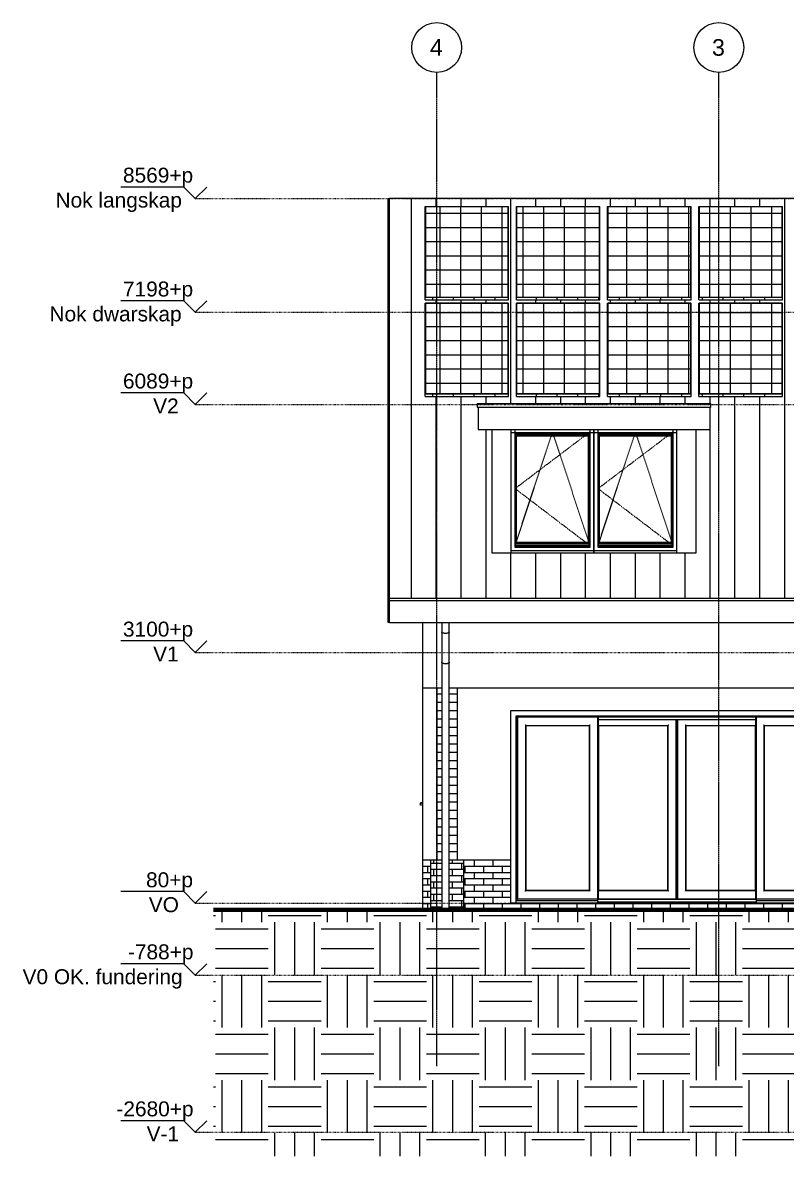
# Model space of a CAD drawing. Header units: millimetres. Extents: x -8591 to 211781, y -3000 to 31870.
# Drawn here: x 132427 to 141630, y -2971 to 10688 of the extents above; entities that cross this region are included whole.
import ezdxf

# ---------------------------------------------------------------- set-up
doc = ezdxf.new("R2010")
doc.units = ezdxf.units.MM
for name, pattern in [('Dash', [6.35, 3.175, -3.175]), ('Dash dot', [15.875, 6.35, -4.7625, 0, -4.7625]), ('grid', [24, 15, -3, 3, -3])]:
    doc.linetypes.add(name, pattern=pattern)
for name, color, linetype, lineweight in [('A-COLS', 52, 'Continuous', 9), ('A-DOOR', 31, 'Continuous', 9), ('A-FLOR-LEVL', 51, 'Continuous', 9), ('A-GENM', 13, 'Continuous', 9), ('A-GLAZ', 151, 'Continuous', 9), ('A-GLAZ-HDLN', 1, 'Dash', 18), ('A-ROOF', 132, 'Continuous', 9), ('A-ROOF-OTLN', 132, 'Continuous', 9), ('A-ROOF-PATT', 132, 'Continuous', 35), ('A-WALL', 113, 'Continuous', 9), ('A-WALL-PATT', 111, 'Continuous', 25), ('C-TOPO', 7, 'Continuous', 9), ('I-WALL', 2, 'Continuous', 9), ('S-COLS', 52, 'Continuous', 9), ('S-GRID', 1, 'Continuous', 9), ('S-GRID-IDEN', 1, 'Continuous', 9)]:
    doc.layers.add(name, color=color, linetype=linetype, lineweight=lineweight)
doc.styles.add('Arial_1', font='arial.ttf', dxfattribs={"height": 200})
doc.styles.add('Arial_2', font='arial.ttf', dxfattribs={"height": 180})
pattern_1 = [(0, (143158.74, 0), (0, 75), []), (90, (143158.74, 0), (-112.5, 75), [75, -75])]

# ---------------------------------------------------------------- blocks, each defined once
blk = doc.blocks.new('Doors_GEALAN_S9000_Sliding-Door_Plan_C - Doors_GEALAN_S9000_Sliding-Door_Plan_C-2090526-Noordgevel')
at = {"layer": 'A-DOOR'}
for p, q in [((-3535, 2335), (335, 2335)), ((-3535, 80), (-3535, 2335)), ((-3524, 111), (-3524, 2335)), ((-3523, 2335), (-3523, 135)), ((-3521, 2326), (-3521, 2335)), ((-3521, 2326), (-3521, 2324)), ((-3521, 2324), (328, 2324)), ((-3521, 2323), (-3521, 2324)), ((-3521, 2321), (-3521, 2323)), ((-3521, 2323), (324, 2323)), ((-3511, 2323), (-3511, 2321)), ((312, 2321), (312, 2323)), ((323, 135), (323, 2324)), ((324, 2335), (324, 111)), ((328, 2335), (328, 2326)), ((328, 2326), (328, 2326)), ((335, 2335), (335, 80)), ((-2553, 2321), (-3521, 2321)), ((-3521, 2321), (-3521, 132)), ((-3423, 2224), (-3420, 2221)), ((-3420, 2221), (-3420, 232)), ((-3420, 2221), (-2654, 2221)), ((-3420, 232), (-3420, 2221)), ((-3420, 2221), (-2654, 2221)), ((-2654, 2221), (-2651, 2224)), ((-2654, 232), (-2654, 2221)), ((-2654, 2221), (-2654, 232)), ((-2553, 2321), (-2549, 2321)), ((-2553, 132), (-2553, 2321)), ((-2546, 2321), (-2549, 2321)), ((-653, 2321), (-2546, 2321)), ((-2546, 2293), (-2546, 2321)), ((-2546, 2321), (-2546, 2321)), ((-2546, 132), (-2546, 2321)), ((-2546, 2293), (-2546, 2291)), ((-2546, 2291), (-653, 2291)), ((-2546, 2221), (-2546, 232)), ((-2546, 2221), (-1707, 2221)), ((-2546, 232), (-2546, 2221)), ((-2546, 2221), (-1707, 2221)), ((-1707, 2221), (-1704, 2224)), ((-1707, 232), (-1707, 2221)), ((-1707, 2221), (-1707, 232)), ((-1607, 132), (-1607, 2293)), ((-1604, 2293), (-1604, 132)), ((-1604, 2293), (-1604, 132)), ((-1604, 132), (-1604, 2293)), ((-1593, 2293), (-1593, 132)), ((-1495, 2224), (-1492, 2221)), ((-1492, 2221), (-1492, 232)), ((-1492, 2221), (-654, 2221)), ((-1492, 2221), (-654, 2221)), ((-1492, 232), (-1492, 2221)), ((-654, 232), (-654, 2221)), ((-654, 2221), (-654, 232)), ((-653, 2321), (-653, 132)), ((-651, 2321), (-653, 2321)), ((-653, 2321), (-653, 2321)), ((-653, 2321), (-653, 2293)), ((-653, 2291), (-653, 2293)), ((-651, 2321), (-646, 2321)), ((321, 2321), (-646, 2321)), ((-646, 2321), (-646, 132)), ((-549, 2224), (-546, 2221)), ((-546, 2221), (-546, 232)), ((-546, 2221), (221, 2221)), ((-546, 2221), (221, 2221)), ((-546, 232), (-546, 2221)), ((221, 2221), (224, 2224)), ((221, 232), (221, 2221)), ((221, 2221), (221, 232)), ((321, 132), (321, 2321)), ((321, 2312), (323, 2312)), ((-3521, 156), (-3523, 156)), ((-3523, 155), (-3521, 155)), ((-3523, 153), (-3521, 153)), ((-3423, 229), (-3420, 232)), ((-3420, 232), (-2654, 232)), ((-2654, 232), (-3420, 232)), ((-2651, 229), (-2654, 232)), ((-2546, 232), (-1707, 232)), ((-1707, 232), (-2546, 232)), ((-1704, 229), (-1707, 232)), ((-1492, 232), (-1495, 229)), ((-1492, 232), (-654, 232)), ((-654, 232), (-1492, 232)), ((-546, 232), (-549, 229)), ((-546, 232), (221, 232)), ((221, 232), (-546, 232)), ((221, 232), (224, 229)), ((323, 156), (321, 156)), ((321, 155), (323, 155)), ((321, 153), (323, 153)), ((-3526, 111), (-3535, 111)), ((-3535, 110), (-2553, 110)), ((-3526, 111), (-3524, 111)), ((-3523, 135), (-3524, 135)), ((-3524, 132), (-3521, 132)), ((-3524, 131), (-2553, 131)), ((-3524, 130), (-2553, 130)), ((-2553, 128), (-3524, 128)), ((-3524, 111), (-2553, 111)), ((-3521, 132), (-2553, 132)), ((-2553, 132), (-2553, 131)), ((-2549, 132), (-2553, 132)), ((-2553, 131), (-2553, 130)), ((-2553, 130), (-2553, 128)), ((-2553, 130), (-646, 130)), ((-2553, 128), (-2553, 124)), ((-2553, 90), (-2553, 124)), ((-646, 124), (-2553, 124)), ((-646, 90), (-2553, 90)), ((-2549, 132), (-2546, 132)), ((-2546, 132), (-1607, 132)), ((-1607, 132), (-1604, 132)), ((-1604, 132), (-1601, 132)), ((-1604, 132), (-1604, 132)), ((-1593, 132), (-1601, 132)), ((-1593, 132), (-653, 132)), ((-653, 132), (-651, 132)), ((-646, 132), (-651, 132)), ((-646, 131), (-646, 132)), ((-646, 132), (321, 132)), ((-646, 130), (-646, 131)), ((-646, 131), (324, 131)), ((-646, 128), (-646, 130)), ((-646, 130), (324, 130)), ((-646, 124), (-646, 128)), ((324, 128), (-646, 128)), ((-646, 124), (-646, 90)), ((-646, 111), (324, 111)), ((-646, 110), (335, 110)), ((321, 132), (324, 132)), ((324, 135), (323, 135)), ((324, 111), (327, 111)), ((335, 111), (327, 111))]:
    blk.add_line(p, q, dxfattribs=at)
for points, knots in [([(-3600, 2400), (-3600, 2400), (-3600, 2400), (-3600, 2400), (-3600, 2400), (-3599, 2400), (-3599, 2400), (-3599, 2399)], [0, 0, 0, 0, 0.25, 0.458333, 0.666667, 0.833333, 1, 1, 1, 1]), ([(400, 2400), (400, 2400), (400, 2400), (400, 2400), (400, 2400), (400, 2400), (400, 2400), (400, 2399)], [0, 0, 0, 0, 0.25, 0.458333, 0.666667, 0.833333, 1, 1, 1, 1]), ([(-3521, 2321), (-3521, 2321), (-3521, 2321), (-3521, 2321), (-3521, 2321), (-3520, 2321), (-3520, 2321), (-3520, 2321)], [0, 0, 0, 0, 0.25, 0.458333, 0.666667, 0.833333, 1, 1, 1, 1]), ([(-3429, 2229), (-3429, 2229), (-3428, 2228), (-3427, 2227), (-3426, 2226), (-3426, 2226), (-3425, 2226), (-3425, 2225), (-3425, 2225), (-3424, 2224), (-3424, 2224), (-3423, 2224), (-3423, 2224)], [0, 0, 0, 0, 0.2, 0.3, 0.4, 0.45, 0.5, 0.6, 0.65, 0.7, 0.8, 1, 1, 1, 1]), ([(-2651, 2224), (-2651, 2224), (-2650, 2224), (-2650, 2225), (-2649, 2225), (-2649, 2225), (-2649, 2226), (-2648, 2226), (-2648, 2226), (-2647, 2227), (-2646, 2228), (-2645, 2229), (-2645, 2229)], [-1, -1, -1, -1, -0.8, -0.7, -0.6, -0.55, -0.5, -0.45, -0.4, -0.3, -0.2, 0, 0, 0, 0]), ([(-2554, 2321), (-2554, 2321), (-2554, 2321), (-2553, 2321), (-2553, 2321), (-2553, 2321), (-2553, 2321), (-2553, 2321)], [-1, -1, -1, -1, -0.833333, -0.625, -0.458333, -0.25, 0, 0, 0, 0]), ([(-1704, 2224), (-1704, 2224), (-1704, 2224), (-1703, 2225), (-1703, 2225), (-1702, 2225), (-1702, 2226), (-1702, 2226), (-1701, 2226), (-1701, 2227), (-1700, 2228), (-1699, 2229), (-1698, 2229)], [-1, -1, -1, -1, -0.8, -0.7, -0.6, -0.55, -0.5, -0.45, -0.4, -0.3, -0.2, 0, 0, 0, 0]), ([(-1501, 2229), (-1501, 2229), (-1500, 2228), (-1499, 2227), (-1498, 2226), (-1498, 2226), (-1497, 2226), (-1497, 2225), (-1497, 2225), (-1496, 2224), (-1496, 2224), (-1495, 2224), (-1495, 2224)], [-1, -1, -1, -1, -0.8, -0.7, -0.6, -0.55, -0.5, -0.4, -0.35, -0.3, -0.2, 0, 0, 0, 0]), ([(-646, 2321), (-646, 2321), (-646, 2321), (-646, 2321), (-646, 2321), (-646, 2321), (-646, 2321), (-646, 2321)], [-1, -1, -1, -1, -0.75, -0.5, -0.333333, -0.166667, 0, 0, 0, 0]), ([(-555, 2229), (-554, 2229), (-553, 2228), (-552, 2227), (-552, 2226), (-551, 2226), (-551, 2226), (-550, 2225), (-550, 2225), (-550, 2224), (-549, 2224), (-549, 2224), (-549, 2224)], [-1, -1, -1, -1, -0.8, -0.7, -0.6, -0.55, -0.5, -0.4, -0.35, -0.3, -0.2, 0, 0, 0, 0]), ([(224, 2224), (224, 2224), (224, 2224), (225, 2225), (225, 2225), (226, 2225), (226, 2226), (226, 2226), (227, 2226), (227, 2227), (228, 2228), (229, 2229), (230, 2229)], [0, 0, 0, 0, 0.2, 0.3, 0.4, 0.45, 0.5, 0.55, 0.6, 0.7, 0.8, 1, 1, 1, 1]), ([(321, 2321), (321, 2321), (321, 2321), (321, 2321), (321, 2321), (321, 2321), (321, 2321), (321, 2321)], [0, 0, 0, 0, 0.166667, 0.333333, 0.5, 0.75, 1, 1, 1, 1]), ([(-3429, 224), (-3429, 224), (-3428, 225), (-3427, 226), (-3426, 227), (-3426, 227), (-3425, 227), (-3425, 228), (-3425, 228), (-3424, 229), (-3424, 229), (-3423, 229), (-3423, 229)], [0, 0, 0, 0, 0.2, 0.3, 0.4, 0.45, 0.5, 0.6, 0.65, 0.7, 0.8, 1, 1, 1, 1]), ([(-2645, 224), (-2645, 224), (-2646, 225), (-2647, 226), (-2648, 227), (-2648, 227), (-2649, 227), (-2649, 228), (-2649, 228), (-2650, 229), (-2650, 229), (-2651, 229), (-2651, 229)], [0, 0, 0, 0, 0.2, 0.3, 0.4, 0.45, 0.5, 0.6, 0.65, 0.7, 0.8, 1, 1, 1, 1]), ([(-1698, 224), (-1699, 224), (-1700, 225), (-1701, 226), (-1701, 227), (-1702, 227), (-1702, 227), (-1703, 228), (-1703, 228), (-1703, 229), (-1704, 229), (-1704, 229), (-1704, 229)], [0, 0, 0, 0, 0.2, 0.3, 0.4, 0.45, 0.5, 0.6, 0.65, 0.7, 0.8, 1, 1, 1, 1]), ([(-1495, 229), (-1495, 229), (-1496, 229), (-1496, 228), (-1497, 228), (-1497, 228), (-1497, 227), (-1498, 227), (-1498, 227), (-1499, 226), (-1500, 225), (-1501, 224), (-1501, 224)], [0, 0, 0, 0, 0.2, 0.3, 0.4, 0.45, 0.5, 0.55, 0.6, 0.7, 0.8, 1, 1, 1, 1]), ([(-549, 229), (-549, 229), (-549, 229), (-550, 228), (-550, 228), (-551, 228), (-551, 227), (-551, 227), (-552, 227), (-552, 226), (-553, 225), (-554, 224), (-555, 224)], [0, 0, 0, 0, 0.2, 0.3, 0.4, 0.45, 0.5, 0.55, 0.6, 0.7, 0.8, 1, 1, 1, 1]), ([(224, 229), (224, 229), (224, 229), (225, 228), (225, 228), (226, 228), (226, 227), (226, 227), (227, 227), (227, 226), (228, 225), (229, 224), (230, 224)], [0, 0, 0, 0, 0.2, 0.3, 0.4, 0.45, 0.5, 0.55, 0.6, 0.7, 0.8, 1, 1, 1, 1]), ([(-3521, 132), (-3521, 132), (-3521, 132), (-3521, 132), (-3521, 132), (-3520, 132), (-3520, 132), (-3520, 133)], [0, 0, 0, 0, 0.25, 0.458333, 0.666667, 0.833333, 1, 1, 1, 1]), ([(-2553, 132), (-2553, 132), (-2553, 132), (-2553, 132), (-2553, 132), (-2554, 132), (-2554, 132), (-2554, 133)], [0, 0, 0, 0, 0.25, 0.458333, 0.666667, 0.833333, 1, 1, 1, 1]), ([(-1607, 132), (-1607, 132), (-1607, 132), (-1607, 132), (-1607, 132), (-1607, 132), (-1607, 132), (-1607, 133)], [0, 0, 0, 0, 0.25, 0.458333, 0.666667, 0.833333, 1, 1, 1, 1]), ([(-1592, 133), (-1592, 132), (-1592, 132), (-1592, 132), (-1593, 132), (-1593, 132), (-1593, 132), (-1593, 132)], [0, 0, 0, 0, 0.166667, 0.333333, 0.5, 0.75, 1, 1, 1, 1]), ([(-646, 133), (-646, 132), (-646, 132), (-646, 132), (-646, 132), (-646, 132), (-646, 132), (-646, 132)], [0, 0, 0, 0, 0.166667, 0.333333, 0.5, 0.75, 1, 1, 1, 1]), ([(321, 133), (321, 132), (321, 132), (321, 132), (321, 132), (321, 132), (321, 132), (321, 132)], [0, 0, 0, 0, 0.166667, 0.333333, 0.5, 0.75, 1, 1, 1, 1])]:
    blk.add_open_spline(points, degree=3, knots=knots, dxfattribs=at)
at = {"layer": 'A-GENM'}
blk.add_line((-646, 90), (-2553, 90), dxfattribs=at)
blk = doc.blocks.new('Zonnepaneel - Zonnepaneel gebouw 1000x1600-406884-Noordgevel')
at = {"layer": 'A-GENM'}
h = blk.add_hatch(dxfattribs=at)
h.set_pattern_fill('FP_161', color=256, style=0, pattern_type=2)
h.set_pattern_definition([(90, (-3630.52, 6761.52), (-250, 2e-14), []), (180, (-3630.52, 6761.52), (-2e-14, -170.5), [])])
h.paths.add_polyline_path([(-4634, 6214), (-3628, 6214), (-3628, 7309), (-4634, 7309), (-4634, 6980)])
h.paths.add_polyline_path([(-3631, 6216), (-4631, 6216), (-4631, 7307), (-3631, 7307), (-3631, 6234)])
h = blk.add_hatch(dxfattribs=at)
h.set_pattern_fill('FP_162', color=256, style=0, pattern_type=2)
h.set_pattern_definition([(180, (-4542.9, 6686.04), (-2e-14, -170.5), []), (270, (-4542.9, 6686.04), (250, 2e-14), [])])
h.paths.add_polyline_path([(-3772, 6216), (-3631, 6216), (-3631, 7307), (-4631, 7307), (-4631, 6216), (-3999, 6216)])
h = blk.add_hatch(dxfattribs=at)
h.set_pattern_fill('FP_160', color=256, style=0, pattern_type=2)
h.set_pattern_definition([(0, (-3630.52, 6213.87), (0, 182.838), []), (90, (-3630.52, 6213.87), (-250, 2e-14), [])])
h.paths.add_polyline_path([(-3772, 6185), (-3628, 6185), (-3628, 6214), (-4634, 6214), (-4634, 6185), (-3999, 6185)])
for p, q in [((-4634, 6214), (-4634, 7309)), ((-4634, 7309), (-3628, 7309)), ((-3631, 7307), (-4631, 7307)), ((-4631, 7307), (-4631, 6216)), ((-3631, 7307), (-4631, 7307)), ((-4631, 7307), (-4631, 6216)), ((-3631, 7307), (-3631, 6216)), ((-3631, 6216), (-3631, 7307)), ((-3628, 6214), (-3628, 7309)), ((-4634, 6185), (-4634, 6214)), ((-3628, 6214), (-4634, 6214)), ((-4634, 6185), (-3628, 6185)), ((-4631, 6216), (-3631, 6216)), ((-4631, 6216), (-3631, 6216)), ((-3628, 6185), (-3628, 6214))]:
    blk.add_line(p, q, dxfattribs=at)
blk = doc.blocks.new('KOZIJN_TYPE_D breed 900 - KOZIJN_TYPE_D-3548034-Noordgevel')
at = {"layer": 'A-GENM'}
for p, q in [((-3549, 4365), (-3549, 5788)), ((-2649, 5788), (-2649, 4365)), ((-2599, 5788), (-2599, 4323)), ((-2649, 4390), (-3549, 4390)), ((-2649, 4373), (-3549, 4373)), ((-3549, 4323), (-3599, 4323)), ((-2649, 4365), (-3549, 4365)), ((-2649, 4323), (-3549, 4323)), ((-2599, 4323), (-2649, 4323))]:
    blk.add_line(p, q, dxfattribs=at)
at = {"layer": 'A-GLAZ'}
for p, q in [((-3599, 5750), (-2599, 5750)), ((-2649, 5743), (-3549, 5743)), ((-2599, 5788), (-2599, 5750)), ((-2546, 5750), (-2546, 5743)), ((-3549, 4408), (-3549, 5726)), ((-2650, 5726), (-3549, 5726)), ((-3540, 4416), (-3540, 5717)), ((-2658, 5717), (-3540, 5717)), ((-3531, 5708), (-2667, 5708)), ((-3531, 4425), (-3531, 5708)), ((-3524, 5701), (-3531, 5708)), ((-2667, 5708), (-2675, 5701)), ((-2667, 5708), (-2667, 4425)), ((-2658, 4416), (-2658, 5717)), ((-2650, 4408), (-2650, 5726)), ((-2650, 4408), (-3549, 4408)), ((-2649, 4390), (-3549, 4390)), ((-2658, 4416), (-3540, 4416)), ((-3524, 4433), (-3531, 4425)), ((-2667, 4425), (-3531, 4425)), ((-2667, 4425), (-2675, 4433)), ((-2599, 4323), (-2599, 4296))]:
    blk.add_line(p, q, dxfattribs=at)
at = {"layer": 'A-GLAZ-HDLN'}
for p, q in [((-2649, 5755), (-3549, 5074)), ((-3549, 4390), (-3099, 5750)), ((-3099, 5750), (-2649, 4390)), ((-3549, 5074), (-2649, 4390))]:
    blk.add_line(p, q, dxfattribs=at)
blk = doc.blocks.new('28_EB_HWA_grote slag - TRON60x2_5-3479251-Noordgevel')
at = {"layer": 'S-COLS'}
for p, q in [((4868, 3462), (4868, 3347)), ((4958, 3347), (4958, 3462)), ((4868, 3347), (4868, 2981)), ((4958, 2981), (4958, 3347)), ((4868, 2981), (4868, 0)), ((4958, 0), (4958, 2981))]:
    blk.add_line(p, q, dxfattribs=at)
for points, knots in [([(4913, 3329), (4909, 3329), (4901, 3330), (4890, 3331), (4881, 3334), (4875, 3337), (4871, 3340), (4869, 3342), (4868, 3345), (4868, 3346), (4868, 3347)], [0, 0, 0, 0, 0.0833333, 0.1666667, 0.25, 0.3333333, 0.375, 0.4166667, 0.4583333, 0.5, 0.5, 0.5, 0.5]), ([(4958, 3347), (4958, 3346), (4957, 3345), (4956, 3342), (4954, 3340), (4951, 3337), (4945, 3334), (4935, 3331), (4925, 3330), (4917, 3329), (4913, 3329)], [0.5, 0.5, 0.5, 0.5, 0.5416667, 0.5833333, 0.625, 0.6666667, 0.75, 0.8333333, 0.9166667, 1, 1, 1, 1]), ([(4913, 2963), (4909, 2963), (4901, 2963), (4890, 2965), (4881, 2968), (4875, 2971), (4871, 2974), (4869, 2976), (4868, 2978), (4868, 2980), (4868, 2981)], [0, 0, 0, 0, 0.0833333, 0.1666667, 0.25, 0.3333333, 0.375, 0.4166667, 0.4583333, 0.5, 0.5, 0.5, 0.5]), ([(4958, 2981), (4958, 2980), (4957, 2978), (4956, 2976), (4954, 2974), (4951, 2971), (4945, 2968), (4935, 2965), (4925, 2963), (4917, 2963), (4913, 2963)], [0.5, 0.5, 0.5, 0.5, 0.5416667, 0.5833333, 0.625, 0.6666667, 0.75, 0.8333333, 0.9166667, 1, 1, 1, 1])]:
    blk.add_open_spline(points, degree=3, knots=knots, dxfattribs=at)
blk = doc.blocks.new('41_ISR_lb_vebo_waterslag_10_graden - WS60 160-3292628-Noordgevel')
at = {"layer": 'A-GENM'}
for p, q in [((-4691, 1285), (-4691, 1262)), ((-4689, 1262), (-4689, 1285)), ((-4664, 1294), (-4687, 1290)), ((-4687, 1261), (-4686, 1261)), ((-4686, 1261), (-4687, 1261)), ((-4687, 1259), (-4681, 1260)), ((-4686, 1289), (-4686, 1282)), ((-4686, 1282), (-4678, 1283)), ((-4685, 1265), (-4686, 1265)), ((-4686, 1265), (-4686, 1261)), ((-4685, 1288), (-4664, 1292)), ((-4685, 1284), (-4685, 1288)), ((-4678, 1284), (-4685, 1284)), ((-4685, 1261), (-4685, 1265)), ((-4685, 1261), (-4682, 1262)), ((-4682, 1262), (-4685, 1261)), ((-4682, 1262), (-4682, 1263)), ((-4682, 1263), (-4681, 1263)), ((-4681, 1263), (-4682, 1263)), ((-4682, 1263), (-4682, 1262)), ((-4681, 1263), (-4681, 1260)), ((-4681, 1260), (-4681, 1263)), ((-4678, 1283), (-4678, 1284))]:
    blk.add_line(p, q, dxfattribs=at)
for centre, radius, start, end in [((-4686, 1285), 5, 100, 180), ((-4686, 1285), 5, 100, 180), ((-4688, 1262), 3, 180, 279.9906), ((-4688, 1262), 3, 180, 279.9906), ((-4686, 1285), 3.4, 96.7543, 180), ((-4686, 1285), 3.4, 96.7543, 180), ((-4688, 1262), 1.42, 180, 280.0191), ((-4688, 1262), 1.42, 180, 280.0191)]:
    blk.add_arc(centre, radius, start, end, dxfattribs=at)
blk = doc.blocks.new('KOZIJN_TYPE_D breed 900 - KOZIJN_TYPE_D-V34-Noordgevel')
at = {"layer": 'A-GENM'}
for p, q in [((-2599, 4323), (-2599, 5788)), ((-2549, 4365), (-2549, 5788)), ((-1649, 5788), (-1649, 4365)), ((-1649, 4390), (-2549, 4390)), ((-1649, 4373), (-2549, 4373)), ((-2549, 4323), (-2599, 4323)), ((-1649, 4365), (-2549, 4365)), ((-1649, 4323), (-2549, 4323)), ((-1599, 4323), (-1649, 4323))]:
    blk.add_line(p, q, dxfattribs=at)
at = {"layer": 'A-GLAZ'}
for p, q in [((-2652, 5743), (-2652, 5750)), ((-2599, 5750), (-2599, 5788)), ((-2599, 5750), (-1599, 5750)), ((-1649, 5743), (-2549, 5743)), ((-2549, 4408), (-2549, 5726)), ((-1650, 5726), (-2549, 5726)), ((-2540, 4416), (-2540, 5717)), ((-1658, 5717), (-2540, 5717)), ((-2531, 5708), (-1667, 5708)), ((-2531, 4425), (-2531, 5708)), ((-2524, 5701), (-2531, 5708)), ((-1667, 5708), (-1675, 5701)), ((-1667, 5708), (-1667, 4425)), ((-1658, 4416), (-1658, 5717)), ((-1650, 4408), (-1650, 5726)), ((-1650, 4408), (-2549, 4408)), ((-1649, 4390), (-2549, 4390)), ((-1658, 4416), (-2540, 4416)), ((-2524, 4433), (-2531, 4425)), ((-1667, 4425), (-2531, 4425)), ((-1667, 4425), (-1675, 4433)), ((-2599, 4296), (-2599, 4323))]:
    blk.add_line(p, q, dxfattribs=at)
at = {"layer": 'A-GLAZ-HDLN'}
for p, q in [((-1649, 5755), (-2549, 5074)), ((-2549, 4390), (-2099, 5750)), ((-2099, 5750), (-1649, 4390)), ((-2549, 5074), (-1649, 4390))]:
    blk.add_line(p, q, dxfattribs=at)
blk = doc.blocks.new('Level - 1_8mm-444885-Noordgevel')
at = {"layer": 'A-FLOR-LEVL'}
for p, q in [((-7542, 3238), (-8302, 3238)), ((-7404, 3100), (-7542, 3238)), ((-7404, 3100), (-7266, 3238))]:
    blk.add_line(p, q, dxfattribs=at)
blk = doc.blocks.new('Grid - r_3_0mm-1753543-Noordgevel')
at = {"layer": 'S-GRID-IDEN'}
blk.add_circle((5019, 10388), 300, dxfattribs=at)

msp = doc.modelspace()

# ---------------------------------------------------------------- hatches: boundary and pattern name
at = {"layer": 'A-COLS'}
h = msp.add_hatch(dxfattribs=at)
h.set_pattern_fill('FP_158', color=256, style=0, pattern_type=2)
h.set_pattern_definition([(0, (136932.64, 600), (0, 100), [])])
h.paths.add_polyline_path([(137456.5, 600), (137478.7, 600), (137478.7, 2674.3), (137417.2, 2674.3), (137417.2, 600)])
h.paths.add_polyline_path([(137568.7, 600), (137667.2, 600), (137667.2, 2674.3), (137568.7, 2674.3), (137568.7, 636.3)])
h = msp.add_hatch(dxfattribs=at)
h.set_pattern_fill('FP_159', color=256, style=0, pattern_type=2)
h.set_pattern_definition([(0, (136932.64, -488), (0, 75), []), (90, (136932.64, -488), (-112.5, 75), [75, -75])])
h.paths.add_polyline_path([(137456.5, 0), (137478.7, 0), (137478.7, 600), (137342.2, 600), (137342.2, 0)])
h.paths.add_polyline_path([(137568.7, 0), (137742.2, 0), (137742.2, 600), (137568.7, 600), (137568.7, 14.4)])
at = {"layer": 'A-ROOF-PATT', "lineweight": 9}
h = msp.add_hatch(dxfattribs=at)
h.set_pattern_fill('FP_163', color=256, style=0, pattern_type=2)
h.set_pattern_definition([(90, (141910.98, 10175.8), (-300, 2e-14), [])])
h.paths.add_polyline_path([(136848.8, 3752.1), (147498.6, 3752.1), (147498.6, 8569.4), (136848.8, 8569.4), (136848.8, 3808.1)])
h.paths.add_polyline_path([(138083.7, 4295.8), (138083.7, 5787.8), (137914.7, 5787.8), (137914.7, 6054.8), (137902.7, 6054.8), (137902.7, 6100.3), (140720.7, 6100.3), (140720.7, 6054.8), (140708.7, 6054.8), (140708.7, 5787.8), (140539.7, 5787.8), (140539.7, 4295.8), (138139.4, 4295.8)])
h.paths.add_polyline_path([(141873.7, 4295.8), (141873.7, 5787.8), (141704.7, 5787.8), (141704.7, 6054.8), (141692.7, 6054.8), (141692.7, 6100.3), (146510.7, 6100.3), (146510.7, 6054.8), (146498.7, 6054.8), (146498.7, 5787.8), (146329.7, 5787.8), (146329.7, 4295.8), (142009.2, 4295.8)])
h.paths.add_polyline_path([(145651.3, 6184.6), (144977.5, 6184.6), (144977.5, 7309.2), (145983.5, 7309.2), (145983.5, 6184.6), (145878.9, 6184.6)])
h.paths.add_polyline_path([(146077.5, 6184.6), (146077.5, 7309.2), (147083.5, 7309.2), (147083.5, 6184.6), (146080.5, 6184.6)])
h.paths.add_polyline_path([(143877.5, 6184.6), (143877.5, 7309.2), (144883.5, 7309.2), (144883.5, 6184.6), (143880.5, 6184.6)])
h.paths.add_polyline_path([(140720.7, 6184.6), (140577.5, 6184.6), (140577.5, 7309.2), (141583.5, 7309.2), (141583.5, 6184.6), (141098.6, 6184.6)])
h.paths.add_polyline_path([(143748.5, 6184.6), (142777.5, 6184.6), (142777.5, 7309.2), (143783.5, 7309.2), (143783.5, 6184.6), (143751.5, 6184.6)])
h.paths.add_polyline_path([(142683.5, 6184.6), (141677.5, 6184.6), (141677.5, 7309.2), (142683.5, 7309.2), (142683.5, 6186.8)])
h.paths.add_polyline_path([(138409.5, 6184.6), (138377.5, 6184.6), (138377.5, 7309.2), (139383.5, 7309.2), (139383.5, 6184.6), (138412.5, 6184.6)])
h.paths.add_polyline_path([(139505.2, 6184.6), (139477.5, 6184.6), (139477.5, 7309.2), (140483.5, 7309.2), (140483.5, 6184.6), (139509.5, 6184.6)])
h.paths.add_polyline_path([(137902.7, 6184.6), (137277.5, 6184.6), (137277.5, 7309.2), (138283.5, 7309.2), (138283.5, 6184.6), (137911.8, 6184.6)])
h.paths.add_polyline_path([(145009.5, 7348.1), (144977.5, 7348.1), (144977.5, 8472.6), (145983.5, 8472.5), (145983.5, 7348.1), (145012.5, 7348.1)])
h.paths.add_polyline_path([(144883.5, 7348.1), (143877.5, 7348.1), (143877.5, 8472.6), (144883.5, 8472.6), (144883.5, 7350.3)])
h.paths.add_polyline_path([(147083.5, 7348.1), (146077.5, 7348.1), (146077.5, 8472.6), (147083.5, 8472.5), (147083.5, 7350.3)])
h.paths.add_polyline_path([(141680.5, 7348.1), (141677.5, 7348.1), (141677.5, 8472.6), (142683.5, 8472.5), (142683.5, 7348.1), (141709.5, 7348.1)])
h.paths.add_polyline_path([(142777.5, 7348.1), (142777.5, 8472.6), (143783.5, 8472.5), (143783.5, 7348.1), (142780.5, 7348.1)])
h.paths.add_polyline_path([(141553.9, 7348.1), (140577.5, 7348.1), (140577.5, 8472.6), (141583.5, 8472.5), (141583.5, 7348.1), (141580.5, 7348.1)])
h.paths.add_polyline_path([(140483.5, 7348.1), (139477.5, 7348.1), (139477.5, 8472.6), (140483.5, 8472.6), (140483.5, 7350.3)])
h.paths.add_polyline_path([(139380.5, 7348.1), (138377.5, 7348.1), (138377.5, 8472.6), (139383.5, 8472.6), (139383.5, 7348.1)])
h.paths.add_polyline_path([(138283.5, 7348.1), (137277.5, 7348.1), (137277.5, 8472.6), (138283.5, 8472.6), (138283.5, 7350.3)])
at = {"layer": 'A-WALL-PATT', "lineweight": 9}
h = msp.add_hatch(dxfattribs=at)
h.set_pattern_fill('FP_156', color=256, style=0, pattern_type=2)
h.set_pattern_definition(pattern_1)
h.paths.add_polyline_path([(137342.2, 0), (137342.2, 600), (137247.2, 600), (137247.2, 0)])
h = msp.add_hatch(dxfattribs=at)
h.set_pattern_fill('FP_156', color=256, style=0, pattern_type=2)
h.set_pattern_definition(pattern_1)
h.paths.add_polyline_path([(140871, 0), (143103.7, 0), (143103.7, 600), (142311.2, 600), (142311.2, 80), (138311.2, 80), (138310.1, 600), (137742.2, 600), (137742.2, 0), (140643.4, 0)])
at = {"layer": 'C-TOPO'}
h = msp.add_hatch(dxfattribs=at)
h.set_pattern_fill('FP_164', color=256, style=0, pattern_type=2)
h.set_pattern_definition([(0, (141736.95, 1200), (635, 635), [635, -635]), (0, (141736.95, 1438.1), (635, 635), [635, -635]), (0, (141736.95, 1676.25), (635, 635), [635, -635]), (90, (141816.3, 1755.6), (-635, 635), [635, -635]), (90, (142054.45, 1755.6), (-635, 635), [635, -635]), (90, (142292.6, 1755.6), (-635, 635), [635, -635])])
h.paths.add_polyline_path([(145417.6, -2970.9), (148250.1, -2970.9), (148250.1, 0), (134724.9, 0), (134724.9, -2970.9), (145404.4, -2970.9)])

# ---------------------------------------------------------------- linework, layer by layer
at = {"layer": 'A-COLS'}
for p, q in [((137417.2, 2674.3), (137417.2, 600)), ((137667.2, 600), (137667.2, 2674.3)), ((137342.2, 600), (137478.7, 600)), ((137342.2, 600), (137342.2, 0)), ((137568.7, 600), (137742.2, 600)), ((137742.2, 0), (137742.2, 600))]:
    msp.add_line(p, q, dxfattribs=at)
at = {"layer": 'A-FLOR-LEVL', "linetype": 'Dash dot'}
for p, q in [((134506.6, 8569.4), (148995.8, 8569.4)), ((134506.6, 7197.8), (148995.8, 7197.8)), ((134506.6, 6088.8), (148995.8, 6088.8)), ((134506.6, 3100), (148995.8, 3100)), ((134506.6, 80), (148995.8, 80)), ((134506.6, -788), (148995.8, -788)), ((134506.6, -2680), (148995.8, -2680))]:
    msp.add_line(p, q, dxfattribs=at)
at = {"layer": 'A-ROOF'}
for p, q in [((147498.6, 8569.4), (136848.8, 8569.4)), ((138083.7, 4295.8), (138083.7, 4299.5)), ((140539.7, 4295.8), (138083.7, 4295.8)), ((140539.7, 4299.5), (140539.7, 4295.8)), ((136848.8, 3752.1), (147498.6, 3752.1))]:
    msp.add_line(p, q, dxfattribs=at)
at = {"layer": 'A-ROOF-OTLN'}
for p, q in [((136829.8, 8571.2), (136848.8, 8571.2)), ((136829.8, 8571.2), (136829.8, 3466.1)), ((136848.8, 3752.1), (136848.8, 8571.2)), ((137902.7, 6100.3), (140720.7, 6100.3)), ((137902.7, 6100.3), (137902.7, 6054.8)), ((137902.7, 6054.8), (140720.7, 6054.8)), ((137914.7, 6054.8), (137914.7, 5787.8)), ((140708.7, 6054.8), (140708.7, 5787.8)), ((140720.7, 6054.8), (140720.7, 6100.3)), ((137914.7, 5787.8), (140708.7, 5787.8)), ((136848.8, 3752.1), (136829.8, 3752.1)), ((147498.6, 3751.6), (136848.8, 3751.6)), ((136848.8, 3462.1), (136848.8, 3751.6)), ((136848.8, 3724.5), (147498.6, 3724.5)), ((136829.8, 3466.1), (136848.8, 3466.1)), ((136848.8, 3462.1), (147498.6, 3462.1))]:
    msp.add_line(p, q, dxfattribs=at)
at = {"layer": 'A-WALL'}
for p, q in [((137247.2, 3462.1), (137247.2, 0)), ((137247.2, 2674.3), (137478.7, 2674.3)), ((137568.7, 2674.3), (143103.7, 2674.3)), ((138311.2, 80), (138311.2, 2400)), ((138311.2, 2400), (142311.2, 2400)), ((137247.2, 600), (137342.2, 600)), ((137742.2, 600), (138311.2, 600)), ((142311.2, 80), (138311.2, 80))]:
    msp.add_line(p, q, dxfattribs=at)
at = {"layer": 'C-TOPO', "lineweight": 70}
for p, q in [((135984.5, 0), (134724.9, 0)), ((137010.3, 0), (135984.5, 0)), ((143466.9, 0), (137010.3, 0))]:
    msp.add_line(p, q, dxfattribs=at)
at = {"layer": 'C-TOPO'}
for p, q in [((135984.5, 0), (134724.9, 0)), ((137010.3, 0), (135984.5, 0)), ((137010.3, 0), (143466.9, 0))]:
    msp.add_line(p, q, dxfattribs=at)
at = {"layer": 'I-WALL'}
for p, q in [((138083.7, 4299.5), (138083.7, 5787.8)), ((138311.7, 5787.8), (138311.7, 4295.8)), ((140311.7, 4295.8), (140311.7, 5787.8)), ((140539.7, 5787.8), (140539.7, 4299.5))]:
    msp.add_line(p, q, dxfattribs=at)
at = {"layer": 'S-GRID', "linetype": 'grid'}
for p, q in [((137417.2, -1885.9), (137417.2, 10087.6)), ((140817.3, -1885.9), (140817.3, 10087.6))]:
    msp.add_line(p, q, dxfattribs=at)

# ---------------------------------------------------------------- block references
at = {"layer": 'A-DOOR'}
msp.add_blockref('Doors_GEALAN_S9000_Sliding-Door_Plan_C - Doors_GEALAN_S9000_Sliding-Door_Plan_C-2090526-Noordgevel', (141911, 0), dxfattribs=at)
at = {"layer": 'A-FLOR-LEVL'}
for p in [(141911, 5469.4), (141911, 4097.8), (141911, 2988.8), (141911, 0), (141911, -3020), (141911, -3888), (141911, -5780)]:
    msp.add_blockref('Level - 1_8mm-444885-Noordgevel', p, dxfattribs=at)
at = {"layer": 'A-GENM'}
for name, p in [('Zonnepaneel - Zonnepaneel gebouw 1000x1600-406884-Noordgevel', (141911, 1163.5)), ('Zonnepaneel - Zonnepaneel gebouw 1000x1600-406884-Noordgevel', (143011, 1163.5)), ('Zonnepaneel - Zonnepaneel gebouw 1000x1600-406884-Noordgevel', (144111, 1163.5)), ('Zonnepaneel - Zonnepaneel gebouw 1000x1600-406884-Noordgevel', (145211, 1163.5)), ('Zonnepaneel - Zonnepaneel gebouw 1000x1600-406884-Noordgevel', (141911, 0)), ('Zonnepaneel - Zonnepaneel gebouw 1000x1600-406884-Noordgevel', (141911, 0)), ('Zonnepaneel - Zonnepaneel gebouw 1000x1600-406884-Noordgevel', (143011, 0)), ('Zonnepaneel - Zonnepaneel gebouw 1000x1600-406884-Noordgevel', (144111, 0)), ('Zonnepaneel - Zonnepaneel gebouw 1000x1600-406884-Noordgevel', (145211, 0)), ('41_ISR_lb_vebo_waterslag_10_graden - WS60 160-3292628-Noordgevel', (141911, 0))]:
    msp.add_blockref(name, p, dxfattribs=at)
at = {"layer": 'A-GLAZ'}
for name in ['KOZIJN_TYPE_D breed 900 - KOZIJN_TYPE_D-3548034-Noordgevel', 'KOZIJN_TYPE_D breed 900 - KOZIJN_TYPE_D-V34-Noordgevel']:
    msp.add_blockref(name, (141911, 0), dxfattribs=at)
at = {"layer": 'S-COLS'}
msp.add_blockref('28_EB_HWA_grote slag - TRON60x2_5-3479251-Noordgevel', (132611, 0), dxfattribs=at)
at = {"layer": 'S-GRID-IDEN'}
for p in [(132398, 0), (135798, 0)]:
    msp.add_blockref('Grid - r_3_0mm-1753543-Noordgevel', p, dxfattribs=at)

# ---------------------------------------------------------------- texts
at = {"layer": 'A-FLOR-LEVL', "char_height": 180, "attachment_point": 1, "style": 'Arial_2'}
for s, insert, width in [('8569+p', (133635.7, 8940.4), 1018.143), ('Nok langskap', (132822.8, 8640.4), 1795.78), ('7198+p', (133635.7, 7568.7), 1018.143), ('Nok dwarskap', (132749.8, 7268.7), 1883.966), ('6089+p', (133635.7, 6459.8), 1018.143), ('V2', (133999.8, 6159.8), 368.776), ('3100+p', (133635.7, 3471), 1018.143), ('V1', (133999.8, 3171), 368.776), ('80+p', (133913.7, 451), 681.434), ('VO', (133946.8, 151), 432.911), ('-788+p', (133695.7, -417), 945.991), ('V0 OK. fundering', (132425.8, -717), 2276.792), ('-2680+p', (133556.7, -2309), 1114.346), ('V-1', (133920.8, -2609), 464.979)]:
    msp.add_mtext(s, dxfattribs=dict(at, insert=insert, width=width))
at = {"layer": 'S-GRID-IDEN', "char_height": 200, "width": 192.405, "attachment_point": 1, "style": 'Arial_1'}
for s, insert in [('4', (137334.6, 10489.1)), ('3', (140734.7, 10489.1))]:
    msp.add_mtext(s, dxfattribs=dict(at, insert=insert))

doc.saveas('drawing.dxf')
